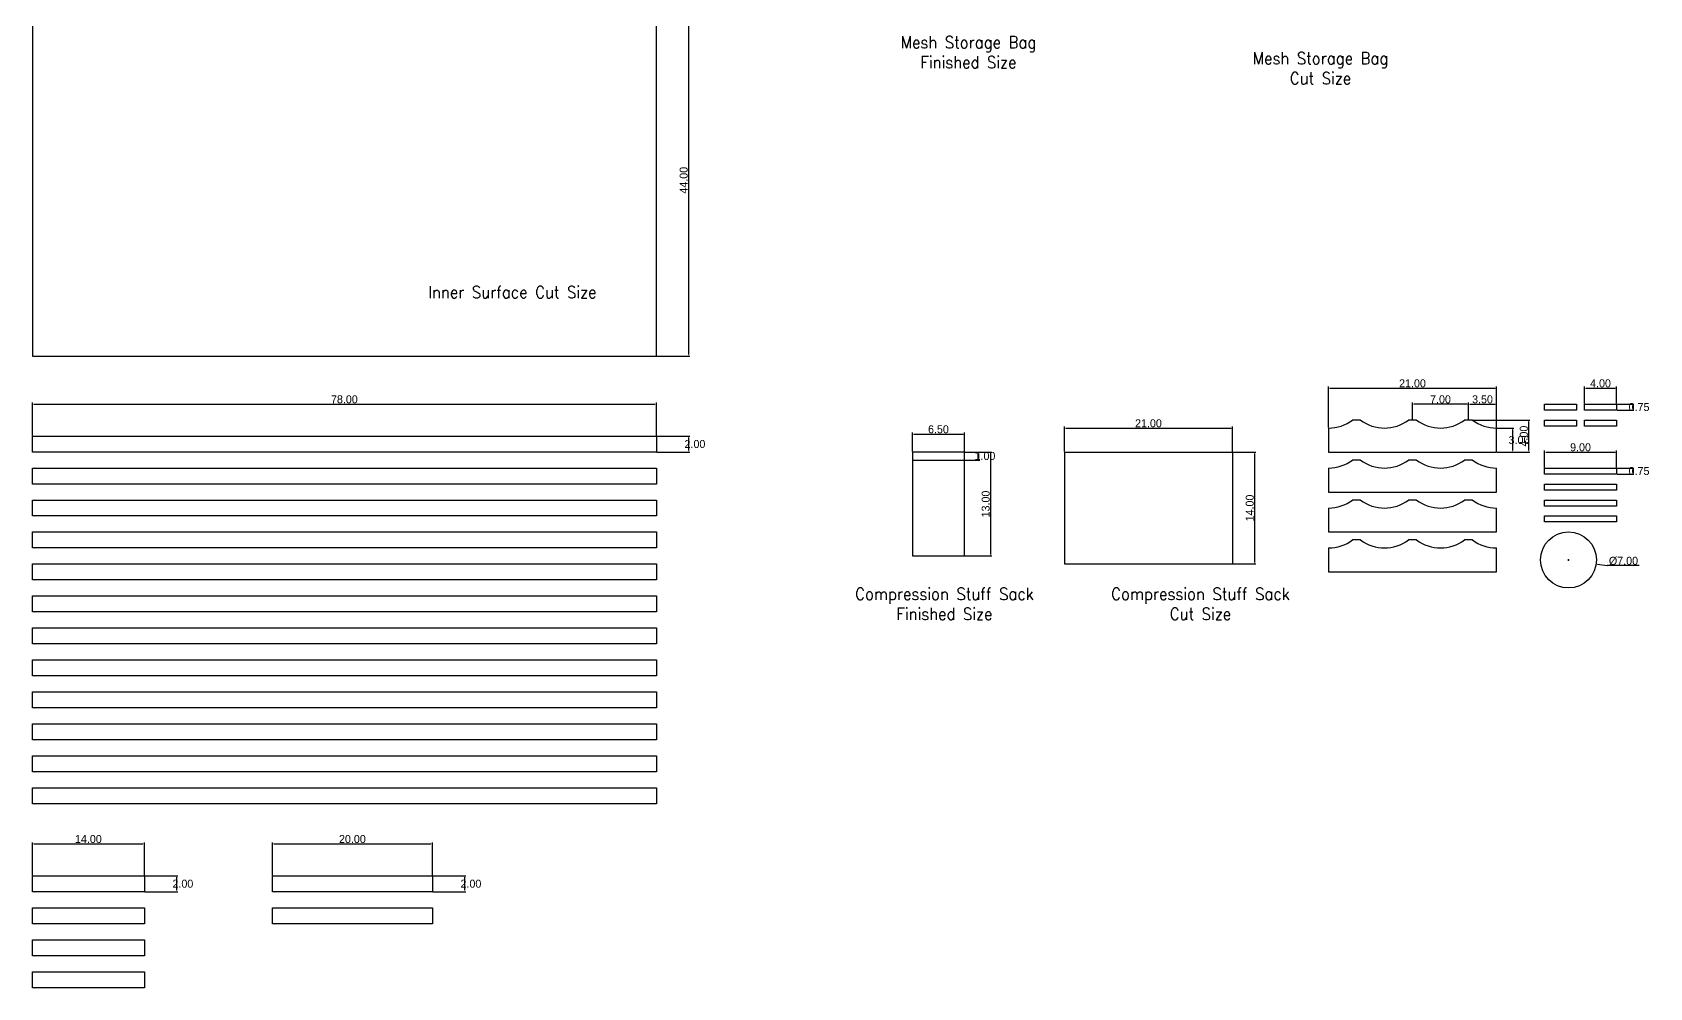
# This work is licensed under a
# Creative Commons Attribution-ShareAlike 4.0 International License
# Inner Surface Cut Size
# Model space of a CAD drawing. Extents: x 19 to 222, y -146 to 117.
# Drawn here: x 20 to 222.1, y -146 to -26.5 of the extents above; entities that cross this region are included whole.
import ezdxf

# ---------------------------------------------------------------- set-up
doc = ezdxf.new("R2010")
doc.units = 0
doc.layers.get('0').update_dxf_attribs({"true_color": 0xffffff})
doc.layers.get('Defpoints').update_dxf_attribs({"true_color": 0xffffff})
for name, color, linetype, true_color in [('BagCutSize', 6, 'Continuous', 0xff00ff), ('CutSize', 1, 'Continuous', 0xff0000), ('Dimensions', 30, 'Continuous', 0xff7f00), ('FinishedBag', 3, 'Continuous', 0x00ff00), ('Labels', 4, 'Continuous', 0x00ffff)]:
    doc.layers.add(name, color=color, linetype=linetype, true_color=true_color)
doc.styles.add('QCADDimTextStyle', font='txt')
doc.styles.add('textstyle27', font='Standard')
doc.styles.add('textstyle30', font='Standard')
doc.styles.add('textstyle32', font='Standard')
doc.styles.add('textstyle33', font='Standard')
doc.styles.add('textstyle35', font='Standard')
doc.dimstyles.new('QCADDimStyle', dxfattribs={"dimtxt": 1, "dimasz": 0.18, "dimexe": 0.18, "dimexo": 0.0625, "dimgap": 0.09, "dimtad": 1, "dimtoh": 1, "dimdec": 4, "dimzin": 0, "dimdsep": 46, "dimtxsty": 'QCADDimTextStyle', "dimcen": 0.09, "dimadec": 0, "dimazin": 0, "dimtfac": 1, "dimtdec": 4, "dimtofl": 0, "dimtmove": 0, "dimatfit": 3, "dimfxl": 1, "dimtolj": 1, "dimtzin": 0, "dimarcsym": 0})

# ---------------------------------------------------------------- blocks, each defined once
blk = doc.blocks.new('*D6')
at = {"layer": 'Defpoints', "color": 0}
for p in [(136.5, -76.75), (130, -79), (136.5, -79)]:
    blk.add_point(p, dxfattribs=at)
at = {"layer": 'Dimensions', "color": 0, "lineweight": -2}
for p, q in [((130, -78.9375), (130, -76.57)), ((130.18, -76.75), (136.32, -76.75)), ((136.5, -78.9375), (136.5, -76.57))]:
    blk.add_line(p, q, dxfattribs=at)
at = {"layer": 'Dimensions', "color": 0}
for points in [[(130.18, -76.72), (130.18, -76.78), (130, -76.75)], [(136.32, -76.78), (136.32, -76.72), (136.5, -76.75)]]:
    blk.add_solid(points, dxfattribs=at)
at = {"layer": 'Dimensions', "color": 0, "insert": (133.25, -76.16), "char_height": 1, "attachment_point": 5, "style": 'QCADDimTextStyle'}
blk.add_mtext('\\A1;6.50', dxfattribs=at)
blk = doc.blocks.new('*D10')
at = {"layer": 'Defpoints', "color": 0}
for p in [(136.49625, -79), (136.49625, -80), (138.24625, -80)]:
    blk.add_point(p, dxfattribs=at)
at = {"layer": 'Dimensions', "color": 0, "lineweight": -2}
for p, q in [((136.55875, -79), (138.42625, -79)), ((136.55875, -80), (138.42625, -80)), ((138.24625, -79.18), (138.24625, -79.82))]:
    blk.add_line(p, q, dxfattribs=at)
at = {"layer": 'Dimensions', "color": 0}
for points in [[(138.27625, -79.18), (138.21625, -79.18), (138.24625, -79)], [(138.21625, -79.82), (138.27625, -79.82), (138.24625, -80)]]:
    blk.add_solid(points, dxfattribs=at)
at = {"layer": 'Dimensions', "color": 0, "insert": (139.06125, -79.5), "char_height": 1, "attachment_point": 5, "style": 'QCADDimTextStyle'}
blk.add_mtext('\\A1;1.00', dxfattribs=at)
blk = doc.blocks.new('*D13')
at = {"layer": 'Defpoints', "color": 0}
for p in [(136.49625, -79), (136.5, -92), (139.74625, -92)]:
    blk.add_point(p, dxfattribs=at)
at = {"layer": 'Dimensions', "color": 0, "lineweight": -2}
for p, q in [((136.55875, -79), (139.92625, -79)), ((139.74625, -79.18), (139.74625, -91.82)), ((136.5625, -92), (139.92625, -92))]:
    blk.add_line(p, q, dxfattribs=at)
at = {"layer": 'Dimensions', "color": 0}
for points in [[(139.77625, -79.18), (139.71625, -79.18), (139.74625, -79)], [(139.71625, -91.82), (139.77625, -91.82), (139.74625, -92)]]:
    blk.add_solid(points, dxfattribs=at)
at = {"layer": 'Dimensions', "color": 0, "insert": (139.15625, -85.5), "char_height": 1, "attachment_point": 5, "rotation": 90, "style": 'QCADDimTextStyle'}
blk.add_mtext('\\A1;13.00', dxfattribs=at)
blk = doc.blocks.new('*D14')
at = {"layer": 'Defpoints', "color": 0}
for p in [(170, -76), (149, -79), (170, -79)]:
    blk.add_point(p, dxfattribs=at)
at = {"layer": 'Dimensions', "color": 0, "lineweight": -2}
for p, q in [((149, -78.9375), (149, -75.82)), ((149.18, -76), (169.82, -76)), ((170, -78.9375), (170, -75.82))]:
    blk.add_line(p, q, dxfattribs=at)
at = {"layer": 'Dimensions', "color": 0}
for points in [[(149.18, -75.97), (149.18, -76.03), (149, -76)], [(169.82, -76.03), (169.82, -75.97), (170, -76)]]:
    blk.add_solid(points, dxfattribs=at)
at = {"layer": 'Dimensions', "color": 0, "insert": (159.5, -75.41), "char_height": 1, "attachment_point": 5, "style": 'QCADDimTextStyle'}
blk.add_mtext('\\A1;21.00', dxfattribs=at)
blk = doc.blocks.new('*D19')
at = {"layer": 'Defpoints', "color": 0}
for p in [(170, -79), (170, -93), (172.75, -93)]:
    blk.add_point(p, dxfattribs=at)
at = {"layer": 'Dimensions', "color": 0, "lineweight": -2}
for p, q in [((170.0625, -79), (172.93, -79)), ((172.75, -79.18), (172.75, -92.82)), ((170.0625, -93), (172.93, -93))]:
    blk.add_line(p, q, dxfattribs=at)
at = {"layer": 'Dimensions', "color": 0}
for points in [[(172.78, -79.18), (172.72, -79.18), (172.75, -79)], [(172.72, -92.82), (172.78, -92.82), (172.75, -93)]]:
    blk.add_solid(points, dxfattribs=at)
at = {"layer": 'Dimensions', "color": 0, "insert": (172.16, -86), "char_height": 1, "attachment_point": 5, "rotation": 90, "style": 'QCADDimTextStyle'}
blk.add_mtext('\\A1;14.00', dxfattribs=at)
blk = doc.blocks.new('*D20')
at = {"layer": 'Defpoints', "color": 0}
for p in [(208.54, -91.99), (215.46, -93.01)]:
    blk.add_point(p, dxfattribs=at)
at = {"layer": 'Dimensions', "color": 0}
for p, q in [((211.91, -92.5), (212.09, -92.5)), ((212, -92.59), (212, -92.41))]:
    blk.add_line(p, q, dxfattribs=at)
at = {"layer": 'Dimensions', "color": 0, "lineweight": -2}
for p in [(215.64, -93.04), (220.85, -93.21)]:
    blk.add_line(p, (216.81, -93.21), dxfattribs=at)
at = {"layer": 'Dimensions', "color": 0}
blk.add_solid([(215.64, -93.01), (215.64, -93.07), (215.46, -93.01)], dxfattribs=at)
at = {"layer": 'Dimensions', "color": 0, "insert": (218.87, -92.62), "char_height": 1, "attachment_point": 5, "style": 'QCADDimTextStyle'}
blk.add_mtext('\\A1;%%c7.00', dxfattribs=at)
blk = doc.blocks.new('*D23')
at = {"layer": 'Defpoints', "color": 0}
for p in [(218, -79), (209, -81), (218, -81)]:
    blk.add_point(p, dxfattribs=at)
at = {"layer": 'Dimensions', "color": 0, "lineweight": -2}
for p, q in [((209, -80.9375), (209, -78.82)), ((218, -80.9375), (218, -78.82)), ((209.18, -79), (217.82, -79))]:
    blk.add_line(p, q, dxfattribs=at)
at = {"layer": 'Dimensions', "color": 0}
for points in [[(209.18, -78.97), (209.18, -79.03), (209, -79)], [(217.82, -79.03), (217.82, -78.97), (218, -79)]]:
    blk.add_solid(points, dxfattribs=at)
at = {"layer": 'Dimensions', "color": 0, "insert": (213.5, -78.41), "char_height": 1, "attachment_point": 5, "style": 'QCADDimTextStyle'}
blk.add_mtext('\\A1;9.00', dxfattribs=at)
blk = doc.blocks.new('*D24')
at = {"layer": 'Defpoints', "color": 0}
for p in [(218, -71), (214, -73), (218, -73)]:
    blk.add_point(p, dxfattribs=at)
at = {"layer": 'Dimensions', "color": 0, "lineweight": -2}
for p, q in [((214, -72.9375), (214, -70.82)), ((214.18, -71), (217.82, -71)), ((218, -72.9375), (218, -70.82))]:
    blk.add_line(p, q, dxfattribs=at)
at = {"layer": 'Dimensions', "color": 0}
for points in [[(214.18, -70.97), (214.18, -71.03), (214, -71)], [(217.82, -71.03), (217.82, -70.97), (218, -71)]]:
    blk.add_solid(points, dxfattribs=at)
at = {"layer": 'Dimensions', "color": 0, "insert": (216, -70.41), "char_height": 1, "attachment_point": 5, "style": 'QCADDimTextStyle'}
blk.add_mtext('\\A1;4.00', dxfattribs=at)
blk = doc.blocks.new('*D26')
at = {"layer": 'Defpoints', "color": 0}
for p in [(218, -81), (218, -81.75), (220, -81.75)]:
    blk.add_point(p, dxfattribs=at)
at = {"layer": 'Dimensions', "color": 0, "lineweight": -2}
for p, q in [((218.0625, -81), (220.18, -81)), ((218.0625, -81.75), (220.18, -81.75)), ((220, -81.18), (220, -81.57))]:
    blk.add_line(p, q, dxfattribs=at)
at = {"layer": 'Dimensions', "color": 0}
for points in [[(220.03, -81.18), (219.97, -81.18), (220, -81)], [(219.97, -81.57), (220.03, -81.57), (220, -81.75)]]:
    blk.add_solid(points, dxfattribs=at)
at = {"layer": 'Dimensions', "color": 0, "insert": (220.815, -81.375), "char_height": 1, "attachment_point": 5, "style": 'QCADDimTextStyle'}
blk.add_mtext('\\A1;0.75', dxfattribs=at)
blk = doc.blocks.new('*D27')
at = {"layer": 'Defpoints', "color": 0}
for p in [(218, -73), (218, -73.75), (220, -73.75)]:
    blk.add_point(p, dxfattribs=at)
at = {"layer": 'Dimensions', "color": 0, "lineweight": -2}
for p, q in [((218.0625, -73), (220.18, -73)), ((218.0625, -73.75), (220.18, -73.75)), ((220, -73.18), (220, -73.57))]:
    blk.add_line(p, q, dxfattribs=at)
at = {"layer": 'Dimensions', "color": 0}
for points in [[(220.03, -73.18), (219.97, -73.18), (220, -73)], [(219.97, -73.57), (220.03, -73.57), (220, -73.75)]]:
    blk.add_solid(points, dxfattribs=at)
at = {"layer": 'Dimensions', "color": 0, "insert": (220.815, -73.375), "char_height": 1, "attachment_point": 5, "style": 'QCADDimTextStyle'}
blk.add_mtext('\\A1;0.75', dxfattribs=at)
blk = doc.blocks.new('*D28')
at = {"layer": 'Defpoints', "color": 0}
for p in [(203, -71), (182, -76), (203, -76)]:
    blk.add_point(p, dxfattribs=at)
at = {"layer": 'Dimensions', "color": 0, "lineweight": -2}
for p, q in [((182, -75.9375), (182, -70.82)), ((182.18, -71), (202.82, -71)), ((203, -75.9375), (203, -70.82))]:
    blk.add_line(p, q, dxfattribs=at)
at = {"layer": 'Dimensions', "color": 0}
for points in [[(182.18, -70.97), (182.18, -71.03), (182, -71)], [(202.82, -71.03), (202.82, -70.97), (203, -71)]]:
    blk.add_solid(points, dxfattribs=at)
at = {"layer": 'Dimensions', "color": 0, "insert": (192.5, -70.41), "char_height": 1, "attachment_point": 5, "style": 'QCADDimTextStyle'}
blk.add_mtext('\\A1;21.00', dxfattribs=at)
blk = doc.blocks.new('*D29')
at = {"layer": 'Defpoints', "color": 0}
for p in [(203, -76), (203, -79), (205, -79)]:
    blk.add_point(p, dxfattribs=at)
at = {"layer": 'Dimensions', "color": 0, "lineweight": -2}
for p, q in [((203.0625, -76), (205.18, -76)), ((205, -76.18), (205, -78.82)), ((203.0625, -79), (205.18, -79))]:
    blk.add_line(p, q, dxfattribs=at)
at = {"layer": 'Dimensions', "color": 0}
for points in [[(205.03, -76.18), (204.97, -76.18), (205, -76)], [(204.97, -78.82), (205.03, -78.82), (205, -79)]]:
    blk.add_solid(points, dxfattribs=at)
at = {"layer": 'Dimensions', "color": 0, "insert": (205.815, -77.5), "char_height": 1, "attachment_point": 5, "style": 'QCADDimTextStyle'}
blk.add_mtext('\\A1;3.00', dxfattribs=at)
blk = doc.blocks.new('*D30')
at = {"layer": 'Defpoints', "color": 0}
for p in [(200, -75), (203, -79), (207, -79)]:
    blk.add_point(p, dxfattribs=at)
at = {"layer": 'Dimensions', "color": 0, "lineweight": -2}
for p, q in [((200.0625, -75), (207.18, -75)), ((207, -75.18), (207, -78.82)), ((203.0625, -79), (207.18, -79))]:
    blk.add_line(p, q, dxfattribs=at)
at = {"layer": 'Dimensions', "color": 0}
for points in [[(207.03, -75.18), (206.97, -75.18), (207, -75)], [(206.97, -78.82), (207.03, -78.82), (207, -79)]]:
    blk.add_solid(points, dxfattribs=at)
at = {"layer": 'Dimensions', "color": 0, "insert": (206.41, -77), "char_height": 1, "attachment_point": 5, "rotation": 90, "style": 'QCADDimTextStyle'}
blk.add_mtext('\\A1;4.00', dxfattribs=at)
blk = doc.blocks.new('*D31')
at = {"layer": 'Defpoints', "color": 0}
for p in [(192.5, -73), (192.5, -75), (199.5, -75)]:
    blk.add_point(p, dxfattribs=at)
at = {"layer": 'Dimensions', "color": 0, "lineweight": -2}
for p, q in [((192.5, -74.9375), (192.5, -72.82)), ((199.32, -73), (192.68, -73)), ((199.5, -74.9375), (199.5, -72.82))]:
    blk.add_line(p, q, dxfattribs=at)
at = {"layer": 'Dimensions', "color": 0}
for points in [[(192.68, -72.97), (192.68, -73.03), (192.5, -73)], [(199.32, -73.03), (199.32, -72.97), (199.5, -73)]]:
    blk.add_solid(points, dxfattribs=at)
at = {"layer": 'Dimensions', "color": 0, "insert": (196, -72.41), "char_height": 1, "attachment_point": 5, "style": 'QCADDimTextStyle'}
blk.add_mtext('\\A1;7.00', dxfattribs=at)
blk = doc.blocks.new('*D32')
at = {"layer": 'Defpoints', "color": 0}
for p in [(203, -73), (199.5, -74.9375), (203, -76)]:
    blk.add_point(p, dxfattribs=at)
at = {"layer": 'Dimensions', "color": 0, "lineweight": -2}
for p, q in [((199.5, -74.875), (199.5, -72.82)), ((199.68, -73), (202.82, -73)), ((203, -75.9375), (203, -72.82))]:
    blk.add_line(p, q, dxfattribs=at)
at = {"layer": 'Dimensions', "color": 0}
for points in [[(199.68, -72.97), (199.68, -73.03), (199.5, -73)], [(202.82, -73.03), (202.82, -72.97), (203, -73)]]:
    blk.add_solid(points, dxfattribs=at)
at = {"layer": 'Dimensions', "color": 0, "insert": (201.25, -72.41), "char_height": 1, "attachment_point": 5, "style": 'QCADDimTextStyle'}
blk.add_mtext('\\A1;3.50', dxfattribs=at)
blk = doc.blocks.new('*D37')
at = {"layer": 'Defpoints', "color": 0}
for p in [(98, -23), (98, -67), (102, -67)]:
    blk.add_point(p, dxfattribs=at)
at = {"layer": 'Dimensions', "color": 0, "lineweight": -2}
for p, q in [((98.0625, -23), (102.18, -23)), ((102, -23.18), (102, -66.82)), ((98.0625, -67), (102.18, -67))]:
    blk.add_line(p, q, dxfattribs=at)
at = {"layer": 'Dimensions', "color": 0}
for points in [[(102.03, -23.18), (101.97, -23.18), (102, -23)], [(101.97, -66.82), (102.03, -66.82), (102, -67)]]:
    blk.add_solid(points, dxfattribs=at)
at = {"layer": 'Dimensions', "color": 0, "insert": (101.41, -45), "char_height": 1, "attachment_point": 5, "rotation": 90, "style": 'QCADDimTextStyle'}
blk.add_mtext('\\A1;44.00', dxfattribs=at)
blk = doc.blocks.new('*D38')
at = {"layer": 'Defpoints', "color": 0}
for p in [(98, -73), (20, -77), (98, -77)]:
    blk.add_point(p, dxfattribs=at)
at = {"layer": 'Dimensions', "color": 0, "lineweight": -2}
for p, q in [((20, -76.9375), (20, -72.82)), ((20.18, -73), (97.82, -73)), ((98, -76.9375), (98, -72.82))]:
    blk.add_line(p, q, dxfattribs=at)
at = {"layer": 'Dimensions', "color": 0}
for points in [[(20.18, -72.97), (20.18, -73.03), (20, -73)], [(97.82, -73.03), (97.82, -72.97), (98, -73)]]:
    blk.add_solid(points, dxfattribs=at)
at = {"layer": 'Dimensions', "color": 0, "insert": (59, -72.41), "char_height": 1, "attachment_point": 5, "style": 'QCADDimTextStyle'}
blk.add_mtext('\\A1;78.00', dxfattribs=at)
blk = doc.blocks.new('*D39')
at = {"layer": 'Defpoints', "color": 0}
for p in [(98, -77), (98, -79), (102, -79)]:
    blk.add_point(p, dxfattribs=at)
at = {"layer": 'Dimensions', "color": 0, "lineweight": -2}
for p, q in [((98.0625, -77), (102.18, -77)), ((102, -77.18), (102, -78.82)), ((98.0625, -79), (102.18, -79))]:
    blk.add_line(p, q, dxfattribs=at)
at = {"layer": 'Dimensions', "color": 0}
for points in [[(102.03, -77.18), (101.97, -77.18), (102, -77)], [(101.97, -78.82), (102.03, -78.82), (102, -79)]]:
    blk.add_solid(points, dxfattribs=at)
at = {"layer": 'Dimensions', "color": 0, "insert": (102.815, -78), "char_height": 1, "attachment_point": 5, "style": 'QCADDimTextStyle'}
blk.add_mtext('\\A1;2.00', dxfattribs=at)
blk = doc.blocks.new('*D40')
at = {"layer": 'Defpoints', "color": 0}
for p in [(34, -128), (20, -132), (34, -132)]:
    blk.add_point(p, dxfattribs=at)
at = {"layer": 'Dimensions', "color": 0, "lineweight": -2}
for p, q in [((20, -131.9375), (20, -127.82)), ((20.18, -128), (33.82, -128)), ((34, -131.9375), (34, -127.82))]:
    blk.add_line(p, q, dxfattribs=at)
at = {"layer": 'Dimensions', "color": 0}
for points in [[(20.18, -127.97), (20.18, -128.03), (20, -128)], [(33.82, -128.03), (33.82, -127.97), (34, -128)]]:
    blk.add_solid(points, dxfattribs=at)
at = {"layer": 'Dimensions', "color": 0, "insert": (27, -127.41), "char_height": 1, "attachment_point": 5, "style": 'QCADDimTextStyle'}
blk.add_mtext('\\A1;14.00', dxfattribs=at)
blk = doc.blocks.new('*D41')
at = {"layer": 'Defpoints', "color": 0}
for p in [(34, -132), (34, -134), (38, -134)]:
    blk.add_point(p, dxfattribs=at)
at = {"layer": 'Dimensions', "color": 0, "lineweight": -2}
for p, q in [((34.0625, -132), (38.18, -132)), ((38, -132.18), (38, -133.82)), ((34.0625, -134), (38.18, -134))]:
    blk.add_line(p, q, dxfattribs=at)
at = {"layer": 'Dimensions', "color": 0}
for points in [[(38.03, -132.18), (37.97, -132.18), (38, -132)], [(37.97, -133.82), (38.03, -133.82), (38, -134)]]:
    blk.add_solid(points, dxfattribs=at)
at = {"layer": 'Dimensions', "color": 0, "insert": (38.815, -133), "char_height": 1, "attachment_point": 5, "style": 'QCADDimTextStyle'}
blk.add_mtext('\\A1;2.00', dxfattribs=at)
blk = doc.blocks.new('*D42')
at = {"layer": 'Defpoints', "color": 0}
for p in [(70, -128), (50, -132), (70, -132)]:
    blk.add_point(p, dxfattribs=at)
at = {"layer": 'Dimensions', "color": 0, "lineweight": -2}
for p, q in [((50, -131.9375), (50, -127.82)), ((50.18, -128), (69.82, -128)), ((70, -131.9375), (70, -127.82))]:
    blk.add_line(p, q, dxfattribs=at)
at = {"layer": 'Dimensions', "color": 0}
for points in [[(50.18, -127.97), (50.18, -128.03), (50, -128)], [(69.82, -128.03), (69.82, -127.97), (70, -128)]]:
    blk.add_solid(points, dxfattribs=at)
at = {"layer": 'Dimensions', "color": 0, "insert": (60, -127.41), "char_height": 1, "attachment_point": 5, "style": 'QCADDimTextStyle'}
blk.add_mtext('\\A1;20.00', dxfattribs=at)
blk = doc.blocks.new('*D43')
at = {"layer": 'Defpoints', "color": 0}
for p in [(70, -132), (70, -134), (74, -134)]:
    blk.add_point(p, dxfattribs=at)
at = {"layer": 'Dimensions', "color": 0, "lineweight": -2}
for p, q in [((70.0625, -132), (74.18, -132)), ((74, -132.18), (74, -133.82)), ((70.0625, -134), (74.18, -134))]:
    blk.add_line(p, q, dxfattribs=at)
at = {"layer": 'Dimensions', "color": 0}
for points in [[(74.03, -132.18), (73.97, -132.18), (74, -132)], [(73.97, -133.82), (74.03, -133.82), (74, -134)]]:
    blk.add_solid(points, dxfattribs=at)
at = {"layer": 'Dimensions', "color": 0, "insert": (74.815, -133), "char_height": 1, "attachment_point": 5, "style": 'QCADDimTextStyle'}
blk.add_mtext('\\A1;2.00', dxfattribs=at)

msp = doc.modelspace()

# ---------------------------------------------------------------- linework, layer by layer
for p, q in [((209, -73), (213, -73)), ((209, -73.75), (209, -73)), ((213, -73.75), (209, -73.75)), ((213, -73), (213, -73.75)), ((214, -73), (218, -73)), ((214, -73.75), (214, -73)), ((218, -73.75), (214, -73.75)), ((218, -73), (218, -73.75)), ((182, -76), (182, -79)), ((186, -75), (185, -75)), ((193, -75), (192, -75)), ((200, -75), (199, -75)), ((203, -79), (203, -76)), ((209, -75), (213, -75)), ((209, -75.75), (209, -75)), ((213, -75.75), (209, -75.75)), ((213, -75), (213, -75.75)), ((214, -75), (218, -75)), ((214, -75.75), (214, -75)), ((218, -75.75), (214, -75.75)), ((218, -75), (218, -75.75)), ((20, -77), (98, -77)), ((20, -79), (20, -77)), ((98, -77), (98, -79)), ((98, -79), (20, -79)), ((182, -79), (203, -79)), ((186, -80), (185, -80)), ((193, -80), (192, -80)), ((200, -80), (199, -80)), ((20, -81), (98, -81)), ((20, -83), (20, -81)), ((98, -81), (98, -83)), ((182, -81), (182, -84)), ((203, -84), (203, -81)), ((209, -81), (218, -81)), ((209, -81.75), (209, -81)), ((218, -81.75), (209, -81.75)), ((218, -81), (218, -81.75)), ((98, -83), (20, -83)), ((182, -84), (203, -84)), ((209, -83), (218, -83)), ((209, -83.75), (209, -83)), ((218, -83.75), (209, -83.75)), ((218, -83), (218, -83.75)), ((20, -85), (98, -85)), ((20, -87), (20, -85)), ((98, -85), (98, -87)), ((182, -86), (182, -89)), ((186, -85), (185, -85)), ((193, -85), (192, -85)), ((200, -85), (199, -85)), ((203, -89), (203, -86)), ((209, -85), (218, -85)), ((209, -85.75), (209, -85)), ((218, -85.75), (209, -85.75)), ((218, -85), (218, -85.75)), ((98, -87), (20, -87)), ((209, -87), (218, -87)), ((209, -87.75), (209, -87)), ((218, -87.75), (209, -87.75)), ((218, -87), (218, -87.75)), ((20, -89), (98, -89)), ((20, -91), (20, -89)), ((98, -89), (98, -91)), ((182, -89), (203, -89)), ((186, -90), (185, -90)), ((193, -90), (192, -90)), ((200, -90), (199, -90)), ((98, -91), (20, -91)), ((130.00375, -92), (136.5, -92)), ((182, -91), (182, -94)), ((203, -94), (203, -91)), ((20, -93), (98, -93)), ((20, -95), (20, -93)), ((98, -95), (20, -95)), ((98, -93), (98, -95)), ((182, -94), (203, -94)), ((20, -97), (98, -97)), ((20, -99), (20, -97)), ((98, -97), (98, -99)), ((98, -99), (20, -99)), ((20, -101), (98, -101)), ((20, -103), (20, -101)), ((98, -101), (98, -103)), ((98, -103), (20, -103)), ((20, -105), (98, -105)), ((20, -107), (20, -105)), ((98, -105), (98, -107)), ((98, -107), (20, -107)), ((20, -109), (98, -109)), ((20, -111), (20, -109)), ((98, -109), (98, -111)), ((98, -111), (20, -111)), ((20, -113), (98, -113)), ((20, -115), (20, -113)), ((98, -113), (98, -115)), ((98, -115), (20, -115)), ((20, -117), (98, -117)), ((20, -119), (20, -117)), ((98, -117), (98, -119)), ((98, -119), (20, -119)), ((20, -121), (98, -121)), ((20, -123), (20, -121)), ((98, -121), (98, -123)), ((98, -123), (20, -123)), ((20, -132), (34, -132)), ((20, -134), (20, -132)), ((34, -132), (34, -134)), ((50, -132), (70, -132)), ((50, -134), (50, -132)), ((70, -132), (70, -134)), ((34, -134), (20, -134)), ((70, -134), (50, -134)), ((20, -136), (34, -136)), ((20, -138), (20, -136)), ((34, -136), (34, -138)), ((50, -136), (70, -136)), ((50, -138), (50, -136)), ((70, -136), (70, -138)), ((34, -138), (20, -138)), ((70, -138), (50, -138)), ((20, -140), (34, -140)), ((20, -142), (20, -140)), ((34, -140), (34, -142)), ((34, -142), (20, -142)), ((20, -144), (34, -144)), ((20, -146), (20, -144)), ((34, -144), (34, -146)), ((34, -146), (20, -146))]:
    msp.add_line(p, q)
msp.add_circle((212, -92.5), 3.5)
for centre, start, end in [((182, -71), 270, 306.8698976), ((189, -71), 233.1301024, 306.8698976), ((196, -71), 233.1301024, 306.8698976), ((203, -71), 233.1301024, 270), ((182, -76), 270, 306.8698976), ((189, -76), 233.1301024, 306.8698976), ((196, -76), 233.1301024, 306.8698976), ((203, -76), 233.1301024, 270), ((182, -81), 270, 306.8698976), ((189, -81), 233.1301024, 306.8698976), ((196, -81), 233.1301024, 306.8698976), ((203, -81), 233.1301024, 270), ((182, -86), 270, 306.8698976), ((189, -86), 233.1301024, 306.8698976), ((196, -86), 233.1301024, 306.8698976), ((203, -86), 233.1301024, 270)]:
    msp.add_arc(centre, 5, start, end)
at = {"layer": 'BagCutSize', "color": 7, "true_color": 0xffffff}
for p, q in [((149, -79), (170, -79)), ((149, -79), (149, -93)), ((170, -79), (170, -93)), ((149, -93), (170, -93))]:
    msp.add_line(p, q, dxfattribs=at)
at = {"layer": 'CutSize', "color": 7, "true_color": 0xffffff}
for p, q in [((20, -23), (20, -67)), ((98, -67), (98, -23)), ((20, -67), (98, -67))]:
    msp.add_line(p, q, dxfattribs=at)
at = {"layer": 'FinishedBag', "color": 7, "true_color": 0xffffff}
for p, q in [((136.49625, -79), (130, -79)), ((130, -79), (130, -80)), ((130, -80), (136.49625, -80)), ((130, -80), (130.00375, -92)), ((136.49625, -80), (136.49625, -79)), ((136.5, -92), (136.49625, -80))]:
    msp.add_line(p, q, dxfattribs=at)

# ---------------------------------------------------------------- texts
at = {"layer": 'Labels', "attachment_point": 5}
for s, insert, char_height, style in [('Mesh Storage Bag\\PFinished Size', (137, -29), 1.5, 'textstyle30'), ('Mesh Storage Bag \\PCut Size', (181, -31), 1.5, 'textstyle33'), ('\\H1.50067;Inner Surface Cut Size', (80, -59), 0.0684343, 'textstyle27'), ('Compression Stuff Sack \\PFinished Size', (134, -98), 1.5, 'textstyle32'), ('Compression Stuff Sack \\PCut Size', (166, -98), 1.5, 'textstyle35')]:
    msp.add_mtext(s, dxfattribs=dict(at, insert=insert, char_height=char_height, style=style))

# ---------------------------------------------------------------- dimensions: what is measured, and where the dimension line sits
at = {"layer": 'Dimensions'}
for p1, p2, distance, picture, middle in [((98, -23), (98, -67), 4, '*D37', (101.41, -45)), ((182, -76), (203, -76), 5, '*D28', (192.5, -70.41)), ((20, -77), (98, -77), 4, '*D38', (59, -72.41)), ((203, -76), (203, -79), 2, '*D29', (205.815, -77.5)), ((98, -77), (98, -79), 4, '*D39', (102.815, -78)), ((20, -132), (34, -132), 4, '*D40', (27, -127.41)), ((50, -132), (70, -132), 4, '*D42', (60, -127.41)), ((34, -132), (34, -134), 4, '*D41', (38.815, -133)), ((70, -132), (70, -134), 4, '*D43', (74.815, -133))]:
    dim = msp.add_aligned_dim(p1=p1, p2=p2, distance=distance, dimstyle='QCADDimStyle', override={"dimtxt": 1, "dimdec": 2, "dimclrd": 0, "dimclre": 0, "dimclrt": 0, "dimtmove": 2}, dxfattribs=at)
    dim.commit()
    dim.dimension.update_dxf_attribs({"geometry": picture, "text_midpoint": middle})
for base, p1, p2, picture, middle in [((218, -71), (214, -73), (218, -73), '*D24', (216, -70.41)), ((192.5, -73), (199.5, -75), (192.5, -75), '*D31', (196, -72.41)), ((203, -73), (199.5, -74.9375), (203, -76), '*D32', (201.25, -72.41)), ((170, -76), (149, -79), (170, -79), '*D14', (159.5, -75.41)), ((136.5, -76.75), (130, -79), (136.5, -79), '*D6', (133.25, -76.16)), ((218, -79), (209, -81), (218, -81), '*D23', (213.5, -78.41))]:
    dim = msp.add_linear_dim(base=base, p1=p1, p2=p2, dimstyle='QCADDimStyle', override={"dimtxt": 1, "dimdec": 2, "dimclrd": 0, "dimclre": 0, "dimclrt": 0, "dimtmove": 2}, dxfattribs=at)
    dim.commit()
    dim.dimension.update_dxf_attribs({"geometry": picture, "text_midpoint": middle})
for base, p1, p2, picture, middle in [((220, -73.75), (218, -73), (218, -73.75), '*D27', (220.815, -73.375)), ((207, -79), (200, -75), (203, -79), '*D30', (206.41, -77)), ((138.24625, -80), (136.49625, -79), (136.49625, -80), '*D10', (139.06125, -79.5)), ((139.74625, -92), (136.49625, -79), (136.5, -92), '*D13', (139.15625, -85.5)), ((172.75, -93), (170, -79), (170, -93), '*D19', (172.16, -86)), ((220, -81.75), (218, -81), (218, -81.75), '*D26', (220.815, -81.375))]:
    dim = msp.add_linear_dim(base=base, p1=p1, p2=p2, angle=90, dimstyle='QCADDimStyle', override={"dimtxt": 1, "dimdec": 2, "dimclrd": 0, "dimclre": 0, "dimclrt": 0, "dimtmove": 2}, dxfattribs=at)
    dim.commit()
    dim.dimension.update_dxf_attribs({"geometry": picture, "text_midpoint": middle})
dim = msp.add_diameter_dim_2p(p1=(208.53749, -91.9891), p2=(215.46251, -93.0109), dimstyle='QCADDimStyle', override={"dimtxt": 1, "dimdec": 2, "dimclrd": 0, "dimclre": 0, "dimclrt": 0, "dimtmove": 2}, dxfattribs=at)
dim.commit()
dim.dimension.update_dxf_attribs({"geometry": '*D20', "text_midpoint": (218.87413, -92.61942)})

doc.saveas('drawing.dxf')
